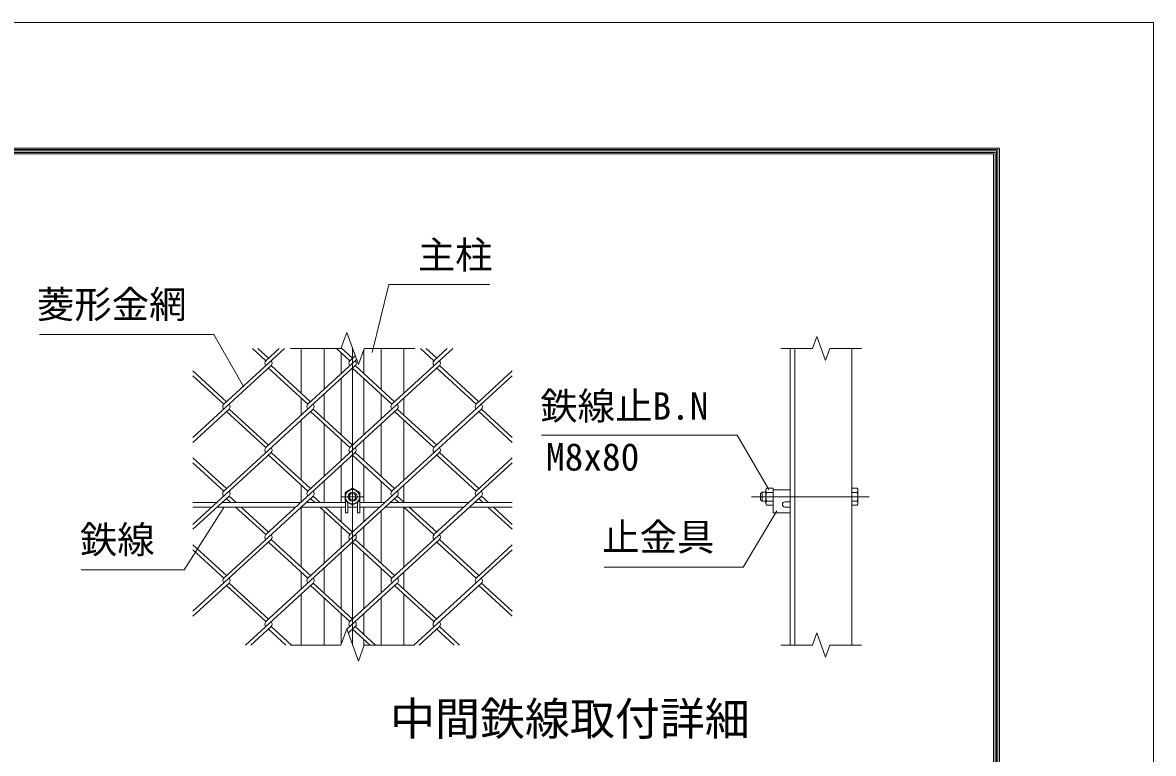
# Model space of a CAD drawing. Units: millimetres, scale not verified. Extents: x -6300 to 6300, y -4455 to 4455.
# Drawn here: x 3327 to 6300, y 2533 to 4455 of the extents above; entities that cross this region are included whole.
import ezdxf
from ezdxf.enums import TextEntityAlignment as Align

# ---------------------------------------------------------------- set-up
doc = ezdxf.new("R2010")
doc.units = ezdxf.units.MM
doc.header["$LTSCALE"] = 30
doc.linetypes.add('USER1', pattern=[50.8, 31.75, -6.35, 6.35, -6.35])
for name, color, linetype, lineweight in [('0-0_D-STR3', 3, 'Continuous', 13), ('0-1_D-STR1', 1, 'Continuous', 18), ('0-2_D-BMK', 2, 'USER1', 13), ('0-3_D-STR2', 7, 'Continuous', 9), ('0-4_D-STR-DIM', 7, 'Continuous', 9), ('0-7_D-STR-TXT', 7, 'Continuous', 9), ('0-B_D-TTL', 7, 'Continuous', 9)]:
    doc.layers.add(name, color=color, linetype=linetype, lineweight=lineweight)
doc.layers.add('0-6_D-TTL-TXT', color=7, linetype='Continuous')
doc.styles.add('ＭＳ ゴシック', font='')
doc.styles.get('ＭＳ ゴシック').set_extended_font_data('MS Gothic')

msp = doc.modelspace()

# ---------------------------------------------------------------- linework, layer by layer
at = {"layer": '0-0_D-STR3'}
for p, q in [((4194.2, 3230.54), (4174.7, 3219.28)), ((4174.7, 3219.28), (4174.7, 3196.77)), ((4213.7, 3219.28), (4194.2, 3230.54)), ((4213.7, 3196.77), (4213.7, 3219.28)), ((5270.91, 3220.02), (5267.31, 3216.42)), ((5267.31, 3216.42), (5267.31, 3199.62)), ((5280.81, 3220.02), (5270.91, 3220.02)), ((5280.81, 3189.27), (5280.81, 3226.77)), ((5300.31, 3219.28), (5282.99, 3219.28)), ((5300.31, 3185.51), (5300.31, 3230.54)), ((5300.31, 3226.02), (5300.31, 3166.02)), ((5300.31, 3226.02), (5345.31, 3226.02)), ((5507.31, 3230.54), (5507.31, 3185.51)), ((5507.31, 3230.54), (5521.12, 3230.54)), ((5507.31, 3219.28), (5521.12, 3219.28)), ((5523.21, 3226.92), (5521.12, 3230.54)), ((5523.21, 3226.92), (5523.21, 3189.12)), ((3837.03, 3193.02), (3774.2, 3193.02)), ((4058.21, 3193.02), (3851.24, 3193.02)), ((4175.45, 3193.02), (4072.42, 3193.02)), ((4174.7, 3196.77), (4194.2, 3185.51)), ((4175.45, 3196.33), (4175.45, 3166.02)), ((4181.45, 3192.87), (4181.45, 3166.02)), ((4194.2, 3185.51), (4213.7, 3196.77)), ((4206.95, 3192.87), (4206.95, 3166.02)), ((4212.95, 3196.33), (4212.95, 3166.02)), ((4279.39, 3193.02), (4212.95, 3193.02)), ((4500.58, 3193.02), (4293.6, 3193.02)), ((4614.2, 3193.02), (4514.79, 3193.02)), ((5280.81, 3196.02), (5270.91, 3196.02)), ((5300.31, 3196.77), (5282.99, 3196.77)), ((5331.06, 3194.52), (5345.31, 3194.52)), ((5507.31, 3196.77), (5521.12, 3196.77)), ((5507.31, 3185.51), (5521.12, 3185.51)), ((5523.21, 3189.12), (5521.12, 3185.51)), ((3823.93, 3181.02), (3774.2, 3181.02)), ((4045.12, 3181.02), (3838.14, 3181.02)), ((4175.45, 3181.02), (4059.33, 3181.02)), ((4175.45, 3166.02), (4181.45, 3166.02)), ((4206.95, 3181.02), (4181.45, 3181.02)), ((4206.95, 3166.02), (4212.95, 3166.02)), ((4266.3, 3181.02), (4212.95, 3181.02)), ((4487.48, 3181.02), (4280.51, 3181.02)), ((4614.2, 3181.02), (4501.69, 3181.02)), ((5300.31, 3166.02), (5345.31, 3166.02)), ((5331.06, 3181.02), (5345.31, 3181.02)), ((5345.31, 3181.02), (5345.31, 3166.02))]:
    msp.add_line(p, q, dxfattribs=at)
for points in [[(5270.91, 3220.02), (5270.91, 3196.02), (5267.31, 3199.62)], [(5300.31, 3230.54), (5282.99, 3230.54), (5280.81, 3226.77)], [(5300.31, 3185.51), (5282.99, 3185.51), (5280.81, 3189.27)]]:
    msp.add_lwpolyline(points, dxfattribs=at)
for radius in [18.75, 12, 8.4]:
    msp.add_circle((4194.2, 3208.02), radius, dxfattribs=at)
for centre, radius, start, end in [((5291.21, 3224.91), 9.97, 145.61586, 214.38414), ((5318.5, 3208.02), 37.26, 162.4121, 197.5879), ((5512.9, 3224.91), 9.97, 325.61585, 34.38415), ((5485.61, 3208.02), 37.26, 342.4121, 17.5879), ((5291.21, 3191.14), 9.97, 145.61584, 214.38415), ((5331.06, 3187.77), 6.75, 90, 270), ((5512.9, 3191.14), 9.97, 325.61585, 34.38415)]:
    msp.add_arc(centre, radius, start, end, dxfattribs=at)
at = {"layer": '0-1_D-STR1'}
for p, q in [((4059.2, 3480.41), (4059.2, 3598.02)), ((4119.2, 3490.65), (4119.2, 3598.02)), ((4269.2, 3490.65), (4269.2, 3598.02)), ((4329.2, 3480.41), (4329.2, 3598.02)), ((5345.31, 2818.02), (5345.31, 3598.02)), ((5357.31, 2818.02), (5357.31, 3598.02)), ((5507.31, 2818.02), (5507.31, 3598.02)), ((4164.2, 3586.87), (4164.2, 3531.89)), ((4224.2, 3595.87), (4224.2, 3531.89)), ((4164.2, 3518.87), (4164.2, 3371.17)), ((4224.2, 3518.87), (4224.2, 3371.17)), ((4059.2, 3422.65), (4059.2, 3467.38)), ((4119.2, 3412.41), (4119.2, 3477.63)), ((4269.2, 3412.41), (4269.2, 3477.63)), ((4329.2, 3422.65), (4329.2, 3467.38)), ((4059.2, 3251.69), (4059.2, 3409.63)), ((4119.2, 3261.93), (4119.2, 3399.38)), ((4269.2, 3261.93), (4269.2, 3399.38)), ((4329.2, 3251.69), (4329.2, 3409.63)), ((4164.2, 3358.15), (4164.2, 3303.17)), ((4224.2, 3358.15), (4224.2, 3303.17)), ((4164.2, 3290.15), (4164.2, 3193.02)), ((4224.2, 3290.15), (4224.2, 3193.02)), ((4119.2, 3193.02), (4119.2, 3248.91)), ((4269.2, 3193.02), (4269.2, 3248.91)), ((4059.2, 3193.93), (4059.2, 3238.67)), ((4329.2, 3193.93), (4329.2, 3238.67)), ((4059.2, 3022.97), (4059.2, 3180.91)), ((4119.2, 3033.22), (4119.2, 3170.67)), ((4164.2, 3181.02), (4164.2, 3142.45)), ((4224.2, 3181.02), (4224.2, 3142.45)), ((4269.2, 3033.22), (4269.2, 3170.67)), ((4329.2, 3022.97), (4329.2, 3181.02)), ((4164.2, 3129.43), (4164.2, 3074.45)), ((4224.2, 3129.43), (4224.2, 3074.45)), ((4164.2, 3061.43), (4164.2, 2913.73)), ((4224.2, 3061.43), (4224.2, 2913.73)), ((4059.2, 2965.21), (4059.2, 3009.95)), ((4119.2, 2954.97), (4119.2, 3020.19)), ((4269.2, 2954.97), (4269.2, 3020.19)), ((4329.2, 2965.21), (4329.2, 3009.95)), ((4059.2, 2818.02), (4059.2, 2952.19)), ((4329.2, 2818.02), (4329.2, 2952.19)), ((4119.2, 2818.02), (4119.2, 2941.95)), ((4269.2, 2818.02), (4269.2, 2941.95)), ((4164.2, 2900.71), (4164.2, 2820.17)), ((4224.2, 2900.71), (4224.2, 2845.73)), ((4224.2, 2832.71), (4224.2, 2815.87))]:
    msp.add_line(p, q, dxfattribs=at)
at = {"layer": '0-2_D-BMK'}
for p, q in [((4194.2, 3598.02), (4194.2, 2818.02)), ((4224.2, 3208.02), (4164.2, 3208.02)), ((5243.32, 3208.02), (5552.31, 3208.02))]:
    msp.add_line(p, q, dxfattribs=at)
at = {"layer": '0-3_D-STR2'}
for p, q in [((4015.2, 3598.02), (3855.32, 3451.53)), ((3965.91, 3565.89), (3930.84, 3598.02)), ((3973.02, 3572.4), (3945.05, 3598.02)), ((4001.34, 3598.02), (3966.09, 3565.73)), ((4187.1, 3565.89), (4152.03, 3598.02)), ((4194.2, 3572.4), (4164.13, 3599.96)), ((4457.56, 3598.02), (4297.69, 3451.53)), ((4408.28, 3565.89), (4373.21, 3598.02)), ((4415.39, 3572.4), (4387.42, 3598.02)), ((4443.35, 3598.02), (4408.28, 3565.89)), ((4204.75, 3569.04), (4076.51, 3451.53)), ((4201.2, 3578.81), (4187.1, 3565.89)), ((3980.12, 3552.87), (3774.2, 3364.18)), ((3862.43, 3458.04), (3774.2, 3538.88)), ((4201.31, 3552.87), (3965.91, 3337.17)), ((4076.51, 3451.53), (3973.02, 3546.36)), ((4083.61, 3458.04), (3980.12, 3552.87)), ((4422.49, 3552.87), (4187.1, 3337.17)), ((4297.69, 3451.53), (4194.2, 3546.36)), ((4304.79, 3458.04), (4201.31, 3552.87)), ((4518.87, 3451.53), (4415.39, 3546.36)), ((4525.98, 3458.04), (4422.49, 3552.87)), ((4614.2, 3538.88), (4518.87, 3451.53)), ((3855.32, 3451.53), (3774.2, 3525.86)), ((4614.2, 3525.86), (4408.28, 3337.17)), ((3869.53, 3438.51), (3774.2, 3351.15)), ((4090.72, 3438.51), (3855.32, 3222.81)), ((3965.91, 3337.17), (3862.43, 3432)), ((3973.02, 3343.68), (3869.53, 3438.51)), ((4311.9, 3438.51), (4076.51, 3222.81)), ((4187.1, 3337.17), (4083.61, 3432)), ((4194.2, 3343.68), (4090.72, 3438.51)), ((4533.08, 3438.51), (4297.69, 3222.81)), ((4408.28, 3337.17), (4305.41, 3431.43)), ((4415.39, 3343.68), (4311.9, 3438.51)), ((4614.2, 3351.15), (4525.98, 3432)), ((4614.2, 3364.18), (4533.08, 3438.51)), ((3980.12, 3324.15), (3774.2, 3135.46)), ((3862.43, 3229.32), (3774.2, 3310.16)), ((4201.31, 3324.15), (3965.91, 3108.45)), ((4076.51, 3222.81), (3973.02, 3317.64)), ((4083.61, 3229.32), (3980.12, 3324.15)), ((4422.49, 3324.15), (4187.1, 3108.45)), ((4297.69, 3222.81), (4194.2, 3317.64)), ((4304.79, 3229.32), (4201.31, 3324.15)), ((4518.87, 3222.81), (4415.39, 3317.64)), ((4525.98, 3229.32), (4422.49, 3324.15)), ((4614.2, 3310.16), (4518.87, 3222.81)), ((3855.32, 3222.81), (3774.2, 3297.14)), ((4614.2, 3297.14), (4408.28, 3108.45)), ((3869.53, 3209.79), (3774.2, 3122.44)), ((4090.72, 3209.79), (3855.32, 2994.09)), ((3873.62, 3193.02), (3862.43, 3203.28)), ((3887.83, 3193.02), (3869.53, 3209.79)), ((4311.9, 3209.79), (4076.51, 2994.09)), ((4094.8, 3193.02), (4083.61, 3203.28)), ((4109.01, 3193.02), (4090.72, 3209.79)), ((4533.08, 3209.79), (4297.69, 2994.09)), ((4315.98, 3193.02), (4304.79, 3203.28)), ((4330.19, 3193.02), (4311.9, 3209.79)), ((4537.17, 3193.02), (4525.98, 3203.28)), ((4551.38, 3193.02), (4533.08, 3209.79)), ((3965.91, 3108.45), (3886.71, 3181.02)), ((3973.02, 3114.96), (3900.92, 3181.02)), ((4187.1, 3108.45), (4107.9, 3181.02)), ((4194.2, 3114.96), (4122.11, 3181.02)), ((4408.28, 3108.45), (4329.08, 3181.02)), ((4415.39, 3114.96), (4343.29, 3181.02)), ((4614.2, 3122.44), (4550.26, 3181.02)), ((4614.2, 3135.46), (4564.47, 3181.02)), ((3980.12, 3095.43), (3774.2, 2906.74)), ((4201.31, 3095.43), (3965.91, 2879.73)), ((4083.61, 3000.6), (3980.12, 3095.43)), ((4422.49, 3095.43), (4187.1, 2879.73)), ((4304.79, 3000.6), (4201.31, 3095.43)), ((4525.98, 3000.6), (4422.49, 3095.43)), ((3862.43, 3000.6), (3774.2, 3081.45)), ((3855.32, 2994.09), (3774.2, 3068.42)), ((4076.51, 2994.09), (3973.02, 3088.92)), ((4297.69, 2994.09), (4194.2, 3088.92)), ((4614.2, 3068.42), (4408.28, 2879.73)), ((4518.87, 2994.09), (4415.39, 3088.92)), ((4614.2, 3081.45), (4518.87, 2994.09)), ((3869.53, 2981.07), (3774.2, 2893.72)), ((3965.91, 2879.73), (3862.43, 2974.56)), ((3973.02, 2886.24), (3869.53, 2981.07)), ((4090.72, 2981.07), (3912.78, 2818.02)), ((4187.1, 2879.73), (4083.61, 2974.56)), ((4194.2, 2886.24), (4090.72, 2981.07)), ((4311.9, 2981.07), (4179.14, 2859.42)), ((4408.28, 2879.73), (4304.79, 2974.56)), ((4415.39, 2886.24), (4311.9, 2981.07)), ((4533.08, 2981.07), (4355.15, 2818.02)), ((4614.2, 2893.72), (4525.98, 2974.56)), ((4614.2, 2906.74), (4533.08, 2981.07)), ((3980.12, 2866.71), (3926.99, 2818.02)), ((4019.05, 2818.02), (3973.02, 2860.2)), ((4033.26, 2818.02), (3980.12, 2866.71)), ((4201.31, 2866.71), (4182.69, 2849.65)), ((4240.23, 2818.02), (4194.2, 2860.2)), ((4254.44, 2818.02), (4201.31, 2866.71)), ((4422.49, 2866.71), (4369.36, 2818.02)), ((4461.41, 2818.02), (4415.39, 2860.2)), ((4475.62, 2818.02), (4422.49, 2866.71))]:
    msp.add_line(p, q, dxfattribs=at)
for centre, start, end in [((3973.18, 3559.2), 137.5, 222.5), ((3973.18, 3559.2), 317.5, 42.5), ((4194.36, 3559.2), 137.5, 222.5), ((4194.36, 3559.2), 317.5, 42.5), ((4415.55, 3559.2), 137.5, 222.5), ((4415.55, 3559.2), 317.5, 42.5), ((3862.43, 3445.02), 137.5, 222.5), ((3862.43, 3445.02), 317.5, 42.5), ((4083.61, 3445.02), 137.5, 222.5), ((4083.61, 3445.02), 317.5, 42.5), ((4304.79, 3445.02), 137.5, 222.5), ((4304.79, 3445.02), 317.5, 42.5), ((4526.14, 3444.84), 137.5, 222.5), ((4526.14, 3444.84), 317.5, 42.5), ((3973, 3330.64), 137.5, 222.5), ((3973, 3330.64), 317.5, 42.5), ((4194.19, 3330.64), 137.5, 222.5), ((4194.19, 3330.64), 317.5, 42.5), ((4415.37, 3330.64), 137.5, 222.5), ((4415.37, 3330.64), 317.5, 42.5), ((3862.43, 3216.3), 137.5, 222.5), ((3862.43, 3216.3), 317.5, 42.5), ((4083.61, 3216.3), 137.5, 222.5), ((4083.61, 3216.3), 317.5, 42.5), ((4304.79, 3216.3), 137.5, 222.5), ((4304.79, 3216.3), 317.5, 42.5), ((4526.14, 3216.12), 137.5, 222.5), ((4526.14, 3216.12), 317.5, 42.5), ((3973, 3101.92), 137.5, 222.5), ((3973, 3101.92), 317.5, 42.5), ((4194.38, 3101.78), 137.5, 222.5), ((4194.38, 3101.78), 317.5, 42.5), ((4415.56, 3101.78), 137.5, 222.5), ((4415.56, 3101.78), 317.5, 42.5), ((3862.61, 2987.42), 137.5, 222.5), ((3862.61, 2987.42), 317.5, 42.5), ((4083.79, 2987.42), 137.5, 222.5), ((4083.79, 2987.42), 317.5, 42.5), ((4304.97, 2987.42), 137.5, 222.5), ((4304.97, 2987.42), 317.5, 42.5), ((4526.32, 2987.24), 137.5, 222.5), ((4526.32, 2987.24), 317.5, 42.5), ((3973, 2873.21), 137.5, 222.5), ((3973, 2873.21), 317.5, 42.5), ((4194.38, 2873.06), 137.5, 222.5), ((4194.38, 2873.06), 317.5, 42.5), ((4415.56, 2873.06), 137.5, 222.5), ((4415.56, 2873.06), 317.5, 42.5)]:
    msp.add_arc(centre, 9.64, start, end, dxfattribs=at)
at = {"layer": '0-4_D-STR-DIM'}
for p, q in [((4163.42, 3598.02), (4030.7, 3598.02)), ((4357.7, 3598.02), (4224.99, 3598.02)), ((5320.56, 3598.02), (5403.22, 3598.02)), ((5449.4, 3598.02), (5532.06, 3598.02)), ((4163.42, 2818.02), (4030.7, 2818.02)), ((4357.7, 2818.02), (4224.99, 2818.02)), ((5320.56, 2818.02), (5403.22, 2818.02)), ((5449.4, 2818.02), (5532.06, 2818.02))]:
    msp.add_line(p, q, dxfattribs=at)
for points in [[(4163.42, 3598.02), (4178.81, 3640.31), (4209.59, 3555.74), (4224.99, 3598.02)], [(5449.4, 3598.02), (5437.86, 3566.31), (5414.77, 3629.74), (5403.22, 3598.02)], [(4163.42, 2818.02), (4178.81, 2860.31), (4209.59, 2775.74), (4224.99, 2818.02)], [(5449.4, 2818.02), (5437.86, 2786.31), (5414.77, 2849.74), (5403.22, 2818.02)]]:
    msp.add_lwpolyline(points, dxfattribs=at)
at = {"layer": '0-7_D-STR-TXT'}
for points in [[(4555.27, 3765.84), (4289.29, 3765.84), (4245.86, 3587.81)], [(3371.38, 3634.94), (3829.62, 3634.94), (3907.65, 3497.66)], [(4691, 3369.92), (5205.21, 3369.92), (5289.13, 3226.71)], [(3480.48, 3016.07), (3751.79, 3016.07), (3855.67, 3179.34)], [(4855.56, 3023.06), (5221.28, 3023.06), (5310.11, 3171.21)]]:
    msp.add_lwpolyline(points, dxfattribs=at)
at = {"layer": '0-B_D-TTL', "color": 2, "lineweight": 18}
msp.add_lwpolyline([(-6300, 4455), (6300, 4455), (6300, -4455), (-6300, -4455)], close=True, dxfattribs=at)
at = {"layer": '0-B_D-TTL'}
for points in [[(-5895, 4125), (5895, 4125), (5895, -4125), (-5895, -4125)], [(-5891.25, 4121.25), (5891.25, 4121.25), (5891.25, -4121.25), (-5891.25, -4121.25)], [(-5887.5, 4117.5), (5887.5, 4117.5), (5887.5, -4117.5), (-5887.5, -4117.5)], [(-5883.75, 4113.75), (5883.75, 4113.75), (5883.75, -4113.75), (-5883.75, -4113.75)], [(-5880, 4110), (5880, 4110), (5880, -4110), (-5880, -4110)]]:
    msp.add_lwpolyline(points, close=True, dxfattribs=at)

# ---------------------------------------------------------------- texts
at = {"layer": '0-6_D-TTL-TXT', "style": 'ＭＳ ゴシック'}
msp.add_text('中間鉄線取付詳細', height=86.66, dxfattribs=at).set_placement((4292.87, 2554.85), align=Align.BOTTOM_LEFT)
at = {"layer": '0-7_D-STR-TXT', "style": 'ＭＳ ゴシック'}
for s, p in [('主柱', (4365.68, 3786.43)), ('菱形金網', (3364.15, 3656.29)), ('鉄線止B.N', (4687.58, 3389.18)), ('M8x80', (4702.86, 3255.31)), ('鉄線', (3477.05, 3037.61)), ('止金具', (4850.61, 3044.42))]:
    msp.add_text(s, height=72.14, dxfattribs=at).set_placement(p, align=Align.BOTTOM_LEFT)

doc.saveas('drawing.dxf')
